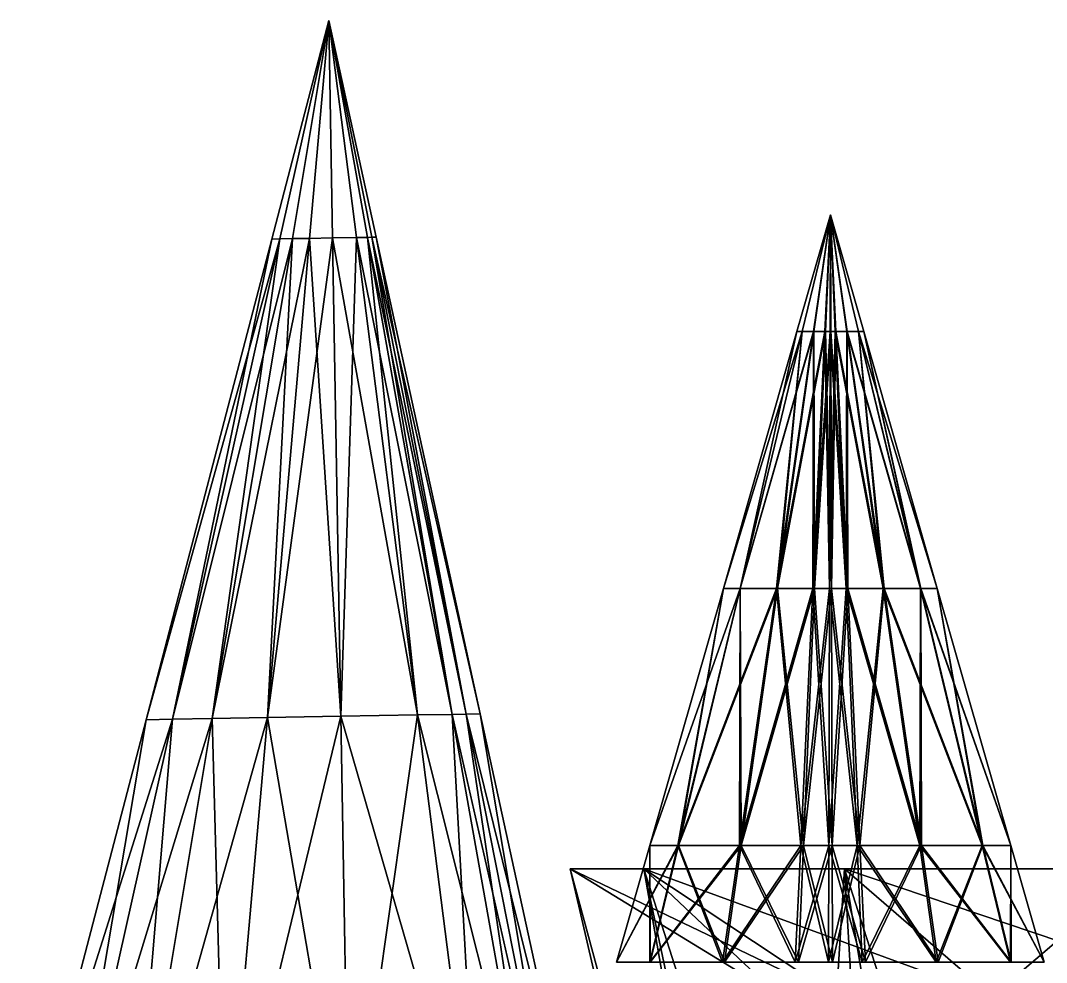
# Model space of a CAD drawing. Header units: metres. Extents: x -1.27 to 1.27, y -2.5 to 2.56.
# Drawn here: x -1.191 to -0.368, y 1.8 to 2.556 of the extents above; entities that cross this region are included whole.
import ezdxf

# ---------------------------------------------------------------- set-up
doc = ezdxf.new("R2010")
doc.units = ezdxf.units.M

msp = doc.modelspace()

# ---------------------------------------------------------------- linework, layer by layer
at = {"layer": 'Body'}
for points in [[(-0.50977, 0.83984, 0), (-0.75, 1.875, 0), (-0.69082, 1.875, 0.29121)], [(-0.46954, 0.83984, -0.19793), (-0.75, 1.875, 0), (-0.50977, 0.83984, 0)], [(-0.46954, 0.83984, -0.19793), (-0.69082, 1.875, -0.29121), (-0.75, 1.875, 0)], [(-0.75, 1.875, 0), (-0.53611, 1.77246, 0.22599), (-0.69082, 1.875, 0.29121)], [(-0.75, 1.875, 0), (-0.58203, 1.77246, 0), (-0.53611, 1.77246, 0.22599)], [(-0.69082, 1.875, -0.29121), (-0.58203, 1.77246, 0), (-0.75, 1.875, 0)], [(-0.46954, 0.83984, 0.19793), (-0.69082, 1.875, 0.29121), (-0.52969, 1.875, 0.52969)], [(-0.50977, 0.83984, 0), (-0.69082, 1.875, 0.29121), (-0.46954, 0.83984, 0.19793)], [(-0.36002, 0.83984, -0.36002), (-0.69082, 1.875, -0.29121), (-0.46954, 0.83984, -0.19793)], [(-0.36002, 0.83984, -0.36002), (-0.52969, 1.875, -0.52969), (-0.69082, 1.875, -0.29121)], [(-0.69082, 1.875, 0.29121), (-0.41106, 1.77246, 0.41106), (-0.52969, 1.875, 0.52969)], [(-0.69082, 1.875, 0.29121), (-0.53611, 1.77246, 0.22599), (-0.41106, 1.77246, 0.41106)], [(-0.69082, 1.875, -0.29121), (-0.53611, 1.77246, -0.22599), (-0.58203, 1.77246, 0)], [(-0.52969, 1.875, -0.52969), (-0.53611, 1.77246, -0.22599), (-0.69082, 1.875, -0.29121)], [(-0.52969, 1.875, -0.52969), (-0.41106, 1.77246, -0.41106), (-0.53611, 1.77246, -0.22599)], [(-0.36002, 0.83984, 0.36002), (-0.52969, 1.875, 0.52969), (-0.29121, 1.875, 0.69082)], [(-0.46954, 0.83984, 0.19793), (-0.52969, 1.875, 0.52969), (-0.36002, 0.83984, 0.36002)], [(-0.19793, 0.83984, -0.46954), (-0.52969, 1.875, -0.52969), (-0.36002, 0.83984, -0.36002)], [(-0.19793, 0.83984, -0.46954), (-0.29121, 1.875, -0.69082), (-0.52969, 1.875, -0.52969)], [(-0.52969, 1.875, 0.52969), (-0.22599, 1.77246, 0.53611), (-0.29121, 1.875, 0.69082)], [(-0.52969, 1.875, 0.52969), (-0.41106, 1.77246, 0.41106), (-0.22599, 1.77246, 0.53611)], [(-0.29121, 1.875, -0.69082), (-0.41106, 1.77246, -0.41106), (-0.52969, 1.875, -0.52969)], [(-0.29121, 1.875, -0.69082), (-0.22599, 1.77246, -0.53611), (-0.41106, 1.77246, -0.41106)]]:
    msp.add_3dface(points, dxfattribs=at)
at = {"layer": 'Side arm thing'}
for points in [[(-0.98947, 2.3805, 0), (-0.94365, 2.55588, 0), (-0.98282, 2.38061, 0.02736)], [(-0.98947, 2.3805, 0), (-0.94365, 2.55588, 0), (-0.94365, 2.55588, 0)], [(-0.98282, 2.38061, -0.02735), (-0.94365, 2.55588, 0), (-0.98947, 2.3805, 0)], [(-0.98282, 2.38061, 0.02736), (-0.94365, 2.55588, 0), (-0.97289, 2.38079, 0.05221)], [(-0.98282, 2.38061, 0.02736), (-0.94365, 2.55588, 0), (-0.94365, 2.55588, 0)], [(-0.98282, 2.38061, -0.02735), (-0.94365, 2.55588, 0), (-0.94365, 2.55588, 0)], [(-0.97289, 2.38079, -0.05221), (-0.94365, 2.55588, 0), (-0.98282, 2.38061, -0.02735)], [(-0.97289, 2.38079, 0.05221), (-0.94365, 2.55588, 0), (-0.95904, 2.38103, 0.06873)], [(-0.97289, 2.38079, 0.05221), (-0.94365, 2.55588, 0), (-0.94365, 2.55588, 0)], [(-0.97289, 2.38079, -0.05221), (-0.94365, 2.55588, 0), (-0.94365, 2.55588, 0)], [(-0.95904, 2.38103, -0.06873), (-0.94365, 2.55588, 0), (-0.97289, 2.38079, -0.05221)], [(-0.95904, 2.38103, 0.06873), (-0.94365, 2.55588, 0), (-0.9406, 2.38135, 0.07109)], [(-0.95904, 2.38103, 0.06873), (-0.94365, 2.55588, 0), (-0.94365, 2.55588, 0)], [(-0.95904, 2.38103, -0.06873), (-0.94365, 2.55588, 0), (-0.94365, 2.55588, 0)], [(-0.9406, 2.38135, -0.07109), (-0.94365, 2.55588, 0), (-0.95904, 2.38103, -0.06873)], [(-0.92141, 2.38169, -0.05374), (-0.94365, 2.55588, 0), (-0.9406, 2.38135, -0.07109)], [(-0.92141, 2.38169, -0.05374), (-0.94365, 2.55588, 0), (-0.94365, 2.55588, 0)], [(-0.91268, 2.38184, -0.03888), (-0.94365, 2.55588, 0), (-0.92141, 2.38169, -0.05374)], [(-0.91268, 2.38184, -0.03888), (-0.94365, 2.55588, 0), (-0.94365, 2.55588, 0)], [(-0.90919, 2.3819, -0.02236), (-0.94365, 2.55588, 0), (-0.91268, 2.38184, -0.03888)], [(-0.90919, 2.3819, -0.02236), (-0.94365, 2.55588, 0), (-0.94365, 2.55588, 0)], [(-0.9057, 2.38196, 0), (-0.94365, 2.55588, 0), (-0.90919, 2.3819, -0.02236)], [(-0.9057, 2.38196, 0), (-0.94365, 2.55588, 0), (-0.94365, 2.55588, 0)], [(-0.90919, 2.3819, 0.02236), (-0.94365, 2.55588, 0), (-0.9057, 2.38196, 0)], [(-0.90919, 2.3819, 0.02236), (-0.94365, 2.55588, 0), (-0.94365, 2.55588, 0)], [(-0.91268, 2.38184, 0.03888), (-0.94365, 2.55588, 0), (-0.90919, 2.3819, 0.02236)], [(-0.91268, 2.38184, 0.03888), (-0.94365, 2.55588, 0), (-0.94365, 2.55588, 0)], [(-0.92141, 2.38169, 0.05374), (-0.94365, 2.55588, 0), (-0.91268, 2.38184, 0.03888)], [(-0.92141, 2.38169, 0.05374), (-0.94365, 2.55588, 0), (-0.94365, 2.55588, 0)], [(-0.9406, 2.38135, 0.07109), (-0.94365, 2.55588, 0), (-0.92141, 2.38169, 0.05374)], [(-0.9406, 2.38135, 0.07109), (-0.94365, 2.55588, 0), (-0.94365, 2.55588, 0)], [(-0.9406, 2.38135, -0.07109), (-0.94365, 2.55588, 0), (-0.94365, 2.55588, 0)], [(-1.09029, 1.99465, 0), (-0.98282, 2.38061, 0.02736), (-1.06899, 1.99502, 0.08753)], [(-1.09029, 1.99465, 0), (-0.98947, 2.3805, 0), (-0.98282, 2.38061, 0.02736)], [(-1.06899, 1.99502, -0.08753), (-0.98947, 2.3805, 0), (-1.09029, 1.99465, 0)], [(-1.06899, 1.99502, 0.08753), (-0.97289, 2.38079, 0.05221), (-1.03723, 1.99557, 0.16707)], [(-1.06899, 1.99502, 0.08753), (-0.98282, 2.38061, 0.02736), (-0.97289, 2.38079, 0.05221)], [(-1.06899, 1.99502, -0.08753), (-0.98282, 2.38061, -0.02735), (-0.98947, 2.3805, 0)], [(-1.03723, 1.99557, -0.16707), (-0.98282, 2.38061, -0.02735), (-1.06899, 1.99502, -0.08753)], [(-1.03723, 1.99557, 0.16707), (-0.95904, 2.38103, 0.06873), (-0.9929, 1.99635, 0.21995)], [(-1.03723, 1.99557, 0.16707), (-0.97289, 2.38079, 0.05221), (-0.95904, 2.38103, 0.06873)], [(-1.03723, 1.99557, -0.16707), (-0.97289, 2.38079, -0.05221), (-0.98282, 2.38061, -0.02735)], [(-0.9929, 1.99635, -0.21995), (-0.97289, 2.38079, -0.05221), (-1.03723, 1.99557, -0.16707)], [(-0.9929, 1.99635, 0.21995), (-0.9406, 2.38135, 0.07109), (-0.9339, 1.99738, 0.2275)], [(-0.9929, 1.99635, 0.21995), (-0.95904, 2.38103, 0.06873), (-0.9406, 2.38135, 0.07109)], [(-0.9929, 1.99635, -0.21995), (-0.95904, 2.38103, -0.06873), (-0.97289, 2.38079, -0.05221)], [(-0.9339, 1.99738, -0.2275), (-0.95904, 2.38103, -0.06873), (-0.9929, 1.99635, -0.21995)], [(-0.9339, 1.99738, -0.2275), (-0.9406, 2.38135, -0.07109), (-0.95904, 2.38103, -0.06873)], [(-0.87247, 1.99845, -0.17196), (-0.92141, 2.38169, -0.05374), (-0.9406, 2.38135, -0.07109)], [(-0.9339, 1.99738, 0.2275), (-0.9406, 2.38135, 0.07109), (-0.92141, 2.38169, 0.05374)], [(-0.87247, 1.99845, -0.17196), (-0.9406, 2.38135, -0.07109), (-0.9339, 1.99738, -0.2275)], [(-0.9339, 1.99738, 0.2275), (-0.92141, 2.38169, 0.05374), (-0.87247, 1.99845, 0.17196)], [(-0.84454, 1.99894, -0.12441), (-0.91268, 2.38184, -0.03888), (-0.92141, 2.38169, -0.05374)], [(-0.87247, 1.99845, 0.17196), (-0.92141, 2.38169, 0.05374), (-0.91268, 2.38184, 0.03888)], [(-0.84454, 1.99894, -0.12441), (-0.92141, 2.38169, -0.05374), (-0.87247, 1.99845, -0.17196)], [(-0.83337, 1.99913, -0.07154), (-0.90919, 2.3819, -0.02236), (-0.91268, 2.38184, -0.03888)], [(-0.84454, 1.99894, 0.12441), (-0.91268, 2.38184, 0.03888), (-0.90919, 2.3819, 0.02236)], [(-0.83337, 1.99913, -0.07154), (-0.91268, 2.38184, -0.03888), (-0.84454, 1.99894, -0.12441)], [(-0.87247, 1.99845, 0.17196), (-0.91268, 2.38184, 0.03888), (-0.84454, 1.99894, 0.12441)], [(-0.8222, 1.99933, 0), (-0.9057, 2.38196, 0), (-0.90919, 2.3819, -0.02236)], [(-0.83337, 1.99913, 0.07154), (-0.90919, 2.3819, 0.02236), (-0.9057, 2.38196, 0)], [(-0.8222, 1.99933, 0), (-0.90919, 2.3819, -0.02236), (-0.83337, 1.99913, -0.07154)], [(-0.84454, 1.99894, 0.12441), (-0.90919, 2.3819, 0.02236), (-0.83337, 1.99913, 0.07154)], [(-0.83337, 1.99913, 0.07154), (-0.9057, 2.38196, 0), (-0.8222, 1.99933, 0)], [(-1.1911, 1.60879, 0), (-1.06899, 1.99502, 0.08753), (-1.15516, 1.60942, 0.14771)], [(-1.1911, 1.60879, 0), (-1.09029, 1.99465, 0), (-1.06899, 1.99502, 0.08753)], [(-1.15516, 1.60942, -0.14771), (-1.09029, 1.99465, 0), (-1.1911, 1.60879, 0)], [(-1.15516, 1.60942, 0.14771), (-1.03723, 1.99557, 0.16707), (-1.10156, 1.61036, 0.28193)], [(-1.15516, 1.60942, 0.14771), (-1.06899, 1.99502, 0.08753), (-1.03723, 1.99557, 0.16707)], [(-1.15516, 1.60942, -0.14771), (-1.06899, 1.99502, -0.08753), (-1.09029, 1.99465, 0)], [(-1.10156, 1.61036, -0.28193), (-1.06899, 1.99502, -0.08753), (-1.15516, 1.60942, -0.14771)], [(-1.10156, 1.61036, 0.28193), (-0.9929, 1.99635, 0.21995), (-1.02675, 1.61166, 0.37116)], [(-1.10156, 1.61036, 0.28193), (-1.03723, 1.99557, 0.16707), (-0.9929, 1.99635, 0.21995)], [(-1.10156, 1.61036, -0.28193), (-1.03723, 1.99557, -0.16707), (-1.06899, 1.99502, -0.08753)], [(-1.02675, 1.61166, -0.37116), (-1.03723, 1.99557, -0.16707), (-1.10156, 1.61036, -0.28193)], [(-1.02675, 1.61166, -0.37116), (-0.9929, 1.99635, -0.21995), (-1.03723, 1.99557, -0.16707)], [(-1.02675, 1.61166, 0.37116), (-0.9339, 1.99738, 0.2275), (-0.9272, 1.6134, 0.38391)], [(-1.02675, 1.61166, 0.37116), (-0.9929, 1.99635, 0.21995), (-0.9339, 1.99738, 0.2275)], [(-0.9272, 1.6134, -0.38391), (-0.9929, 1.99635, -0.21995), (-1.02675, 1.61166, -0.37116)], [(-0.9272, 1.6134, -0.38391), (-0.9339, 1.99738, -0.2275), (-0.9929, 1.99635, -0.21995)], [(-0.82353, 1.61521, -0.29018), (-0.87247, 1.99845, -0.17196), (-0.9339, 1.99738, -0.2275)], [(-0.9272, 1.6134, 0.38391), (-0.9339, 1.99738, 0.2275), (-0.87247, 1.99845, 0.17196)], [(-0.82353, 1.61521, -0.29018), (-0.9339, 1.99738, -0.2275), (-0.9272, 1.6134, -0.38391)], [(-0.9272, 1.6134, 0.38391), (-0.87247, 1.99845, 0.17196), (-0.82353, 1.61521, 0.29018)], [(-0.7764, 1.61603, -0.20995), (-0.84454, 1.99894, -0.12441), (-0.87247, 1.99845, -0.17196)], [(-0.82353, 1.61521, 0.29018), (-0.87247, 1.99845, 0.17196), (-0.84454, 1.99894, 0.12441)], [(-0.7764, 1.61603, -0.20995), (-0.87247, 1.99845, -0.17196), (-0.82353, 1.61521, -0.29018)], [(-0.75755, 1.61636, -0.12072), (-0.83337, 1.99913, -0.07154), (-0.84454, 1.99894, -0.12441)], [(-0.7764, 1.61603, 0.20995), (-0.84454, 1.99894, 0.12441), (-0.83337, 1.99913, 0.07154)], [(-0.75755, 1.61636, -0.12072), (-0.84454, 1.99894, -0.12441), (-0.7764, 1.61603, -0.20995)], [(-0.82353, 1.61521, 0.29018), (-0.84454, 1.99894, 0.12441), (-0.7764, 1.61603, 0.20995)], [(-0.7387, 1.61669, 0), (-0.8222, 1.99933, 0), (-0.83337, 1.99913, -0.07154)], [(-0.75755, 1.61636, 0.12072), (-0.83337, 1.99913, 0.07154), (-0.8222, 1.99933, 0)], [(-0.7387, 1.61669, 0), (-0.83337, 1.99913, -0.07154), (-0.75755, 1.61636, -0.12072)], [(-0.7764, 1.61603, 0.20995), (-0.83337, 1.99913, 0.07154), (-0.75755, 1.61636, 0.12072)], [(-0.75755, 1.61636, 0.12072), (-0.8222, 1.99933, 0), (-0.7387, 1.61669, 0)]]:
    msp.add_3dface(points, dxfattribs=at)
at = {"layer": 'Spiky thing 1'}
for points in [[(-0.541, 2.4, 0.313), (-0.56781, 2.30625, 0.29781), (-0.56358, 2.30625, 0.29537)], [(-0.541, 2.4, 0.313), (-0.56781, 2.30625, 0.29781), (-0.541, 2.4, 0.313)], [(-0.541, 2.4, 0.313), (-0.56366, 2.30625, 0.305), (-0.56781, 2.30625, 0.29781)], [(-0.541, 2.4, 0.313), (-0.56366, 2.30625, 0.305), (-0.541, 2.4, 0.313)], [(-0.541, 2.4, 0.313), (-0.55453, 2.30625, 0.32081), (-0.56366, 2.30625, 0.305)], [(-0.541, 2.4, 0.313), (-0.56358, 2.30625, 0.29537), (-0.55428, 2.30625, 0.29)], [(-0.541, 2.4, 0.313), (-0.56358, 2.30625, 0.29537), (-0.541, 2.4, 0.313)], [(-0.541, 2.4, 0.313), (-0.55453, 2.30625, 0.32081), (-0.541, 2.4, 0.313)], [(-0.541, 2.4, 0.313), (-0.5454, 2.30625, 0.33663), (-0.55453, 2.30625, 0.32081)], [(-0.541, 2.4, 0.313), (-0.55428, 2.30625, 0.29), (-0.54498, 2.30625, 0.28463)], [(-0.541, 2.4, 0.313), (-0.55428, 2.30625, 0.29), (-0.541, 2.4, 0.313)], [(-0.541, 2.4, 0.313), (-0.5454, 2.30625, 0.33663), (-0.541, 2.4, 0.313)], [(-0.541, 2.4, 0.313), (-0.54125, 2.30625, 0.34382), (-0.5454, 2.30625, 0.33663)], [(-0.541, 2.4, 0.313), (-0.54498, 2.30625, 0.28463), (-0.54075, 2.30625, 0.28218)], [(-0.541, 2.4, 0.313), (-0.54498, 2.30625, 0.28463), (-0.541, 2.4, 0.313)], [(-0.541, 2.4, 0.313), (-0.54125, 2.30625, 0.34382), (-0.541, 2.4, 0.313)], [(-0.541, 2.4, 0.313), (-0.53702, 2.30625, 0.34138), (-0.54125, 2.30625, 0.34382)], [(-0.541, 2.4, 0.313), (-0.54075, 2.30625, 0.28218), (-0.541, 2.4, 0.313)], [(-0.541, 2.4, 0.313), (-0.53702, 2.30625, 0.34138), (-0.541, 2.4, 0.313)], [(-0.541, 2.4, 0.313), (-0.52772, 2.30625, 0.336), (-0.53702, 2.30625, 0.34138)], [(-0.541, 2.4, 0.313), (-0.52772, 2.30625, 0.336), (-0.541, 2.4, 0.313)], [(-0.541, 2.4, 0.313), (-0.51842, 2.30625, 0.33063), (-0.52772, 2.30625, 0.336)], [(-0.541, 2.4, 0.313), (-0.51842, 2.30625, 0.33063), (-0.541, 2.4, 0.313)], [(-0.541, 2.4, 0.313), (-0.51419, 2.30625, 0.32819), (-0.51842, 2.30625, 0.33063)], [(-0.541, 2.4, 0.313), (-0.51419, 2.30625, 0.32819), (-0.541, 2.4, 0.313)], [(-0.541, 2.4, 0.313), (-0.51834, 2.30625, 0.321), (-0.51419, 2.30625, 0.32819)], [(-0.541, 2.4, 0.313), (-0.51834, 2.30625, 0.321), (-0.541, 2.4, 0.313)], [(-0.541, 2.4, 0.313), (-0.52747, 2.30625, 0.30519), (-0.51834, 2.30625, 0.321)], [(-0.541, 2.4, 0.313), (-0.52747, 2.30625, 0.30519), (-0.541, 2.4, 0.313)], [(-0.541, 2.4, 0.313), (-0.5366, 2.30625, 0.28937), (-0.52747, 2.30625, 0.30519)], [(-0.541, 2.4, 0.313), (-0.5366, 2.30625, 0.28937), (-0.541, 2.4, 0.313)], [(-0.541, 2.4, 0.313), (-0.54075, 2.30625, 0.28218), (-0.5366, 2.30625, 0.28937)], [(-0.56781, 2.30625, 0.29781), (-0.6268, 2.1, 0.26439), (-0.61327, 2.1, 0.25658)], [(-0.56366, 2.30625, 0.305), (-0.6268, 2.1, 0.26439), (-0.56781, 2.30625, 0.29781)], [(-0.56366, 2.30625, 0.305), (-0.61352, 2.1, 0.28739), (-0.6268, 2.1, 0.26439)], [(-0.55453, 2.30625, 0.32081), (-0.61352, 2.1, 0.28739), (-0.56366, 2.30625, 0.305)], [(-0.55453, 2.30625, 0.32081), (-0.5843, 2.1, 0.338), (-0.61352, 2.1, 0.28739)], [(-0.56358, 2.30625, 0.29537), (-0.61327, 2.1, 0.25658), (-0.5835, 2.1, 0.23939)], [(-0.56781, 2.30625, 0.29781), (-0.61327, 2.1, 0.25658), (-0.56358, 2.30625, 0.29537)], [(-0.5454, 2.30625, 0.33663), (-0.5843, 2.1, 0.338), (-0.55453, 2.30625, 0.32081)], [(-0.5454, 2.30625, 0.33663), (-0.55508, 2.1, 0.38861), (-0.5843, 2.1, 0.338)], [(-0.55428, 2.30625, 0.29), (-0.5835, 2.1, 0.23939), (-0.55373, 2.1, 0.2222)], [(-0.56358, 2.30625, 0.29537), (-0.5835, 2.1, 0.23939), (-0.55428, 2.30625, 0.29)], [(-0.54125, 2.30625, 0.34382), (-0.55508, 2.1, 0.38861), (-0.5454, 2.30625, 0.33663)], [(-0.54125, 2.30625, 0.34382), (-0.5418, 2.1, 0.41161), (-0.55508, 2.1, 0.38861)], [(-0.55428, 2.30625, 0.29), (-0.55373, 2.1, 0.2222), (-0.54498, 2.30625, 0.28463)], [(-0.54498, 2.30625, 0.28463), (-0.55373, 2.1, 0.2222), (-0.5402, 2.1, 0.21439)], [(-0.54498, 2.30625, 0.28463), (-0.5402, 2.1, 0.21439), (-0.54075, 2.30625, 0.28218)], [(-0.53702, 2.30625, 0.34138), (-0.5418, 2.1, 0.41161), (-0.54125, 2.30625, 0.34382)], [(-0.53702, 2.30625, 0.34138), (-0.52827, 2.1, 0.4038), (-0.5418, 2.1, 0.41161)], [(-0.54075, 2.30625, 0.28218), (-0.52692, 2.1, 0.23739), (-0.5366, 2.30625, 0.28937)], [(-0.54075, 2.30625, 0.28218), (-0.5402, 2.1, 0.21439), (-0.52692, 2.1, 0.23739)], [(-0.52772, 2.30625, 0.336), (-0.52827, 2.1, 0.4038), (-0.53702, 2.30625, 0.34138)], [(-0.5366, 2.30625, 0.28937), (-0.4977, 2.1, 0.288), (-0.52747, 2.30625, 0.30519)], [(-0.5366, 2.30625, 0.28937), (-0.52692, 2.1, 0.23739), (-0.4977, 2.1, 0.288)], [(-0.52772, 2.30625, 0.336), (-0.4985, 2.1, 0.38661), (-0.52827, 2.1, 0.4038)], [(-0.51842, 2.30625, 0.33063), (-0.4985, 2.1, 0.38661), (-0.52772, 2.30625, 0.336)], [(-0.52747, 2.30625, 0.30519), (-0.46848, 2.1, 0.33861), (-0.51834, 2.30625, 0.321)], [(-0.52747, 2.30625, 0.30519), (-0.4977, 2.1, 0.288), (-0.46848, 2.1, 0.33861)], [(-0.51842, 2.30625, 0.33063), (-0.46873, 2.1, 0.36943), (-0.4985, 2.1, 0.38661)], [(-0.51419, 2.30625, 0.32819), (-0.46873, 2.1, 0.36943), (-0.51842, 2.30625, 0.33063)], [(-0.51834, 2.30625, 0.321), (-0.4552, 2.1, 0.36161), (-0.51419, 2.30625, 0.32819)], [(-0.51834, 2.30625, 0.321), (-0.46848, 2.1, 0.33861), (-0.4552, 2.1, 0.36161)], [(-0.51419, 2.30625, 0.32819), (-0.4552, 2.1, 0.36161), (-0.46873, 2.1, 0.36943)], [(-0.6268, 2.1, 0.26439), (-0.68579, 1.89375, 0.23097), (-0.66295, 1.89375, 0.21778)], [(-0.61352, 2.1, 0.28739), (-0.68579, 1.89375, 0.23097), (-0.6268, 2.1, 0.26439)], [(-0.61352, 2.1, 0.28739), (-0.66338, 1.89375, 0.26979), (-0.68579, 1.89375, 0.23097)], [(-0.5843, 2.1, 0.338), (-0.66338, 1.89375, 0.26979), (-0.61352, 2.1, 0.28739)], [(-0.5843, 2.1, 0.338), (-0.61407, 1.89375, 0.35519), (-0.66338, 1.89375, 0.26979)], [(-0.61327, 2.1, 0.25658), (-0.66295, 1.89375, 0.21778), (-0.61272, 1.89375, 0.18878)], [(-0.6268, 2.1, 0.26439), (-0.66295, 1.89375, 0.21778), (-0.61327, 2.1, 0.25658)], [(-0.55508, 2.1, 0.38861), (-0.61407, 1.89375, 0.35519), (-0.5843, 2.1, 0.338)], [(-0.55508, 2.1, 0.38861), (-0.56476, 1.89375, 0.44059), (-0.61407, 1.89375, 0.35519)], [(-0.61327, 2.1, 0.25658), (-0.61272, 1.89375, 0.18878), (-0.5835, 2.1, 0.23939)], [(-0.5835, 2.1, 0.23939), (-0.61272, 1.89375, 0.18878), (-0.56248, 1.89375, 0.15978)], [(-0.5835, 2.1, 0.23939), (-0.56248, 1.89375, 0.15978), (-0.55373, 2.1, 0.2222)], [(-0.5418, 2.1, 0.41161), (-0.56476, 1.89375, 0.44059), (-0.55508, 2.1, 0.38861)], [(-0.5418, 2.1, 0.41161), (-0.54235, 1.89375, 0.47941), (-0.56476, 1.89375, 0.44059)], [(-0.55373, 2.1, 0.2222), (-0.56248, 1.89375, 0.15978), (-0.53965, 1.89375, 0.14659)], [(-0.55373, 2.1, 0.2222), (-0.53965, 1.89375, 0.14659), (-0.5402, 2.1, 0.21439)], [(-0.52827, 2.1, 0.4038), (-0.54235, 1.89375, 0.47941), (-0.5418, 2.1, 0.41161)], [(-0.52827, 2.1, 0.4038), (-0.51952, 1.89375, 0.46622), (-0.54235, 1.89375, 0.47941)], [(-0.5402, 2.1, 0.21439), (-0.51724, 1.89375, 0.18541), (-0.52692, 2.1, 0.23739)], [(-0.5402, 2.1, 0.21439), (-0.53965, 1.89375, 0.14659), (-0.51724, 1.89375, 0.18541)], [(-0.4985, 2.1, 0.38661), (-0.51952, 1.89375, 0.46622), (-0.52827, 2.1, 0.4038)], [(-0.52692, 2.1, 0.23739), (-0.46793, 1.89375, 0.27081), (-0.4977, 2.1, 0.288)], [(-0.52692, 2.1, 0.23739), (-0.51724, 1.89375, 0.18541), (-0.46793, 1.89375, 0.27081)], [(-0.4985, 2.1, 0.38661), (-0.46928, 1.89375, 0.43722), (-0.51952, 1.89375, 0.46622)], [(-0.46873, 2.1, 0.36943), (-0.46928, 1.89375, 0.43722), (-0.4985, 2.1, 0.38661)], [(-0.4977, 2.1, 0.288), (-0.41862, 1.89375, 0.35621), (-0.46848, 2.1, 0.33861)], [(-0.4977, 2.1, 0.288), (-0.46793, 1.89375, 0.27081), (-0.41862, 1.89375, 0.35621)], [(-0.46873, 2.1, 0.36943), (-0.41904, 1.89375, 0.40822), (-0.46928, 1.89375, 0.43722)], [(-0.4552, 2.1, 0.36161), (-0.41904, 1.89375, 0.40822), (-0.46873, 2.1, 0.36943)], [(-0.46848, 2.1, 0.33861), (-0.39621, 1.89375, 0.39503), (-0.4552, 2.1, 0.36161)], [(-0.46848, 2.1, 0.33861), (-0.41862, 1.89375, 0.35621), (-0.39621, 1.89375, 0.39503)], [(-0.4552, 2.1, 0.36161), (-0.39621, 1.89375, 0.39503), (-0.41904, 1.89375, 0.40822)], [(-0.68579, 1.89375, 0.23097), (-0.7126, 1.8, 0.21578), (-0.68554, 1.8, 0.20015)], [(-0.66338, 1.89375, 0.26979), (-0.7126, 1.8, 0.21578), (-0.68579, 1.89375, 0.23097)], [(-0.66338, 1.89375, 0.26979), (-0.68604, 1.8, 0.26178), (-0.7126, 1.8, 0.21578)], [(-0.61407, 1.89375, 0.35519), (-0.68604, 1.8, 0.26178), (-0.66338, 1.89375, 0.26979)], [(-0.61407, 1.89375, 0.35519), (-0.6276, 1.8, 0.363), (-0.68604, 1.8, 0.26178)], [(-0.68579, 1.89375, 0.23097), (-0.68554, 1.8, 0.20015), (-0.66295, 1.89375, 0.21778)], [(-0.66295, 1.89375, 0.21778), (-0.68554, 1.8, 0.20015), (-0.626, 1.8, 0.16578)], [(-0.66295, 1.89375, 0.21778), (-0.626, 1.8, 0.16578), (-0.61272, 1.89375, 0.18878)], [(-0.56476, 1.89375, 0.44059), (-0.6276, 1.8, 0.363), (-0.61407, 1.89375, 0.35519)], [(-0.56476, 1.89375, 0.44059), (-0.56916, 1.8, 0.46422), (-0.6276, 1.8, 0.363)], [(-0.61272, 1.89375, 0.18878), (-0.626, 1.8, 0.16578), (-0.56646, 1.8, 0.1314)], [(-0.61272, 1.89375, 0.18878), (-0.56646, 1.8, 0.1314), (-0.56248, 1.89375, 0.15978)], [(-0.54235, 1.89375, 0.47941), (-0.56916, 1.8, 0.46422), (-0.56476, 1.89375, 0.44059)], [(-0.54235, 1.89375, 0.47941), (-0.5426, 1.8, 0.51022), (-0.56916, 1.8, 0.46422)], [(-0.56248, 1.89375, 0.15978), (-0.56646, 1.8, 0.1314), (-0.5394, 1.8, 0.11578)], [(-0.56248, 1.89375, 0.15978), (-0.5394, 1.8, 0.11578), (-0.53965, 1.89375, 0.14659)], [(-0.51952, 1.89375, 0.46622), (-0.5426, 1.8, 0.51022), (-0.54235, 1.89375, 0.47941)], [(-0.51952, 1.89375, 0.46622), (-0.51554, 1.8, 0.4946), (-0.5426, 1.8, 0.51022)], [(-0.53965, 1.89375, 0.14659), (-0.51283, 1.8, 0.16178), (-0.51724, 1.89375, 0.18541)], [(-0.53965, 1.89375, 0.14659), (-0.5394, 1.8, 0.11578), (-0.51283, 1.8, 0.16178)], [(-0.46928, 1.89375, 0.43722), (-0.51554, 1.8, 0.4946), (-0.51952, 1.89375, 0.46622)], [(-0.51724, 1.89375, 0.18541), (-0.4544, 1.8, 0.263), (-0.46793, 1.89375, 0.27081)], [(-0.51724, 1.89375, 0.18541), (-0.51283, 1.8, 0.16178), (-0.4544, 1.8, 0.263)], [(-0.46928, 1.89375, 0.43722), (-0.456, 1.8, 0.46022), (-0.51554, 1.8, 0.4946)], [(-0.41904, 1.89375, 0.40822), (-0.456, 1.8, 0.46022), (-0.46928, 1.89375, 0.43722)], [(-0.46793, 1.89375, 0.27081), (-0.39596, 1.8, 0.36422), (-0.41862, 1.89375, 0.35621)], [(-0.46793, 1.89375, 0.27081), (-0.4544, 1.8, 0.263), (-0.39596, 1.8, 0.36422)], [(-0.41904, 1.89375, 0.40822), (-0.39646, 1.8, 0.42585), (-0.456, 1.8, 0.46022)], [(-0.39621, 1.89375, 0.39503), (-0.39646, 1.8, 0.42585), (-0.41904, 1.89375, 0.40822)], [(-0.41862, 1.89375, 0.35621), (-0.3694, 1.8, 0.41022), (-0.39621, 1.89375, 0.39503)], [(-0.41862, 1.89375, 0.35621), (-0.39596, 1.8, 0.36422), (-0.3694, 1.8, 0.41022)], [(-0.39621, 1.89375, 0.39503), (-0.3694, 1.8, 0.41022), (-0.39646, 1.8, 0.42585)], [(-0.7126, 1.8, 0.21578), (-0.68604, 1.8, 0.26178), (-0.68554, 1.8, 0.20015)], [(-0.68604, 1.8, 0.26178), (-0.6276, 1.8, 0.363), (-0.68554, 1.8, 0.20015)], [(-0.6276, 1.8, 0.363), (-0.626, 1.8, 0.16578), (-0.68554, 1.8, 0.20015)], [(-0.6276, 1.8, 0.363), (-0.4544, 1.8, 0.263), (-0.626, 1.8, 0.16578)], [(-0.56916, 1.8, 0.46422), (-0.456, 1.8, 0.46022), (-0.6276, 1.8, 0.363)], [(-0.6276, 1.8, 0.363), (-0.456, 1.8, 0.46022), (-0.4544, 1.8, 0.263)], [(-0.626, 1.8, 0.16578), (-0.51283, 1.8, 0.16178), (-0.56646, 1.8, 0.1314)], [(-0.51283, 1.8, 0.16178), (-0.626, 1.8, 0.16578), (-0.4544, 1.8, 0.263)], [(-0.56916, 1.8, 0.46422), (-0.5426, 1.8, 0.51022), (-0.51554, 1.8, 0.4946)], [(-0.51554, 1.8, 0.4946), (-0.456, 1.8, 0.46022), (-0.56916, 1.8, 0.46422)], [(-0.51283, 1.8, 0.16178), (-0.5394, 1.8, 0.11578), (-0.56646, 1.8, 0.1314)], [(-0.4544, 1.8, 0.263), (-0.456, 1.8, 0.46022), (-0.39646, 1.8, 0.42585)], [(-0.39646, 1.8, 0.42585), (-0.39596, 1.8, 0.36422), (-0.4544, 1.8, 0.263)], [(-0.3694, 1.8, 0.41022), (-0.39596, 1.8, 0.36422), (-0.39646, 1.8, 0.42585)]]:
    msp.add_3dface(points, dxfattribs=at)
at = {"layer": 'Spiky thing 3'}
for points in [[(-0.541, 2.4, -0.313), (-0.56781, 2.30625, -0.29781), (-0.56366, 2.30625, -0.305)], [(-0.541, 2.4, -0.313), (-0.56781, 2.30625, -0.29781), (-0.541, 2.4, -0.313)], [(-0.541, 2.4, -0.313), (-0.56358, 2.30625, -0.29537), (-0.56781, 2.30625, -0.29781)], [(-0.541, 2.4, -0.313), (-0.56366, 2.30625, -0.305), (-0.55453, 2.30625, -0.32081)], [(-0.541, 2.4, -0.313), (-0.56366, 2.30625, -0.305), (-0.541, 2.4, -0.313)], [(-0.541, 2.4, -0.313), (-0.56358, 2.30625, -0.29537), (-0.541, 2.4, -0.313)], [(-0.541, 2.4, -0.313), (-0.55428, 2.30625, -0.29), (-0.56358, 2.30625, -0.29537)], [(-0.541, 2.4, -0.313), (-0.55453, 2.30625, -0.32081), (-0.5454, 2.30625, -0.33663)], [(-0.541, 2.4, -0.313), (-0.55453, 2.30625, -0.32081), (-0.541, 2.4, -0.313)], [(-0.541, 2.4, -0.313), (-0.55428, 2.30625, -0.29), (-0.541, 2.4, -0.313)], [(-0.541, 2.4, -0.313), (-0.54498, 2.30625, -0.28462), (-0.55428, 2.30625, -0.29)], [(-0.541, 2.4, -0.313), (-0.5454, 2.30625, -0.33663), (-0.54125, 2.30625, -0.34382)], [(-0.541, 2.4, -0.313), (-0.5454, 2.30625, -0.33663), (-0.541, 2.4, -0.313)], [(-0.541, 2.4, -0.313), (-0.54498, 2.30625, -0.28462), (-0.541, 2.4, -0.313)], [(-0.541, 2.4, -0.313), (-0.54075, 2.30625, -0.28218), (-0.54498, 2.30625, -0.28462)], [(-0.541, 2.4, -0.313), (-0.54125, 2.30625, -0.34382), (-0.53702, 2.30625, -0.34137)], [(-0.541, 2.4, -0.313), (-0.54125, 2.30625, -0.34382), (-0.541, 2.4, -0.313)], [(-0.541, 2.4, -0.313), (-0.51419, 2.30625, -0.32819), (-0.541, 2.4, -0.313)], [(-0.541, 2.4, -0.313), (-0.51842, 2.30625, -0.33063), (-0.51419, 2.30625, -0.32819)], [(-0.541, 2.4, -0.313), (-0.51842, 2.30625, -0.33063), (-0.541, 2.4, -0.313)], [(-0.541, 2.4, -0.313), (-0.52772, 2.30625, -0.336), (-0.51842, 2.30625, -0.33063)], [(-0.541, 2.4, -0.313), (-0.52772, 2.30625, -0.336), (-0.541, 2.4, -0.313)], [(-0.541, 2.4, -0.313), (-0.53702, 2.30625, -0.34137), (-0.52772, 2.30625, -0.336)], [(-0.541, 2.4, -0.313), (-0.53702, 2.30625, -0.34137), (-0.541, 2.4, -0.313)], [(-0.541, 2.4, -0.313), (-0.54075, 2.30625, -0.28218), (-0.541, 2.4, -0.313)], [(-0.541, 2.4, -0.313), (-0.5366, 2.30625, -0.28937), (-0.54075, 2.30625, -0.28218)], [(-0.541, 2.4, -0.313), (-0.5366, 2.30625, -0.28937), (-0.541, 2.4, -0.313)], [(-0.541, 2.4, -0.313), (-0.52747, 2.30625, -0.30519), (-0.5366, 2.30625, -0.28937)], [(-0.541, 2.4, -0.313), (-0.52747, 2.30625, -0.30519), (-0.541, 2.4, -0.313)], [(-0.541, 2.4, -0.313), (-0.51834, 2.30625, -0.321), (-0.52747, 2.30625, -0.30519)], [(-0.541, 2.4, -0.313), (-0.51834, 2.30625, -0.321), (-0.541, 2.4, -0.313)], [(-0.541, 2.4, -0.313), (-0.51419, 2.30625, -0.32819), (-0.51834, 2.30625, -0.321)], [(-0.56781, 2.30625, -0.29781), (-0.6268, 2.1, -0.26439), (-0.61352, 2.1, -0.28739)], [(-0.56358, 2.30625, -0.29537), (-0.6268, 2.1, -0.26439), (-0.56781, 2.30625, -0.29781)], [(-0.56358, 2.30625, -0.29537), (-0.61327, 2.1, -0.25657), (-0.6268, 2.1, -0.26439)], [(-0.56366, 2.30625, -0.305), (-0.61352, 2.1, -0.28739), (-0.5843, 2.1, -0.338)], [(-0.56781, 2.30625, -0.29781), (-0.61352, 2.1, -0.28739), (-0.56366, 2.30625, -0.305)], [(-0.55428, 2.30625, -0.29), (-0.61327, 2.1, -0.25657), (-0.56358, 2.30625, -0.29537)], [(-0.55428, 2.30625, -0.29), (-0.5835, 2.1, -0.23939), (-0.61327, 2.1, -0.25657)], [(-0.55453, 2.30625, -0.32081), (-0.5843, 2.1, -0.338), (-0.55508, 2.1, -0.38861)], [(-0.56366, 2.30625, -0.305), (-0.5843, 2.1, -0.338), (-0.55453, 2.30625, -0.32081)], [(-0.54498, 2.30625, -0.28462), (-0.5835, 2.1, -0.23939), (-0.55428, 2.30625, -0.29)], [(-0.54498, 2.30625, -0.28462), (-0.55373, 2.1, -0.2222), (-0.5835, 2.1, -0.23939)], [(-0.5454, 2.30625, -0.33663), (-0.55508, 2.1, -0.38861), (-0.5418, 2.1, -0.41161)], [(-0.55453, 2.30625, -0.32081), (-0.55508, 2.1, -0.38861), (-0.5454, 2.30625, -0.33663)], [(-0.54075, 2.30625, -0.28218), (-0.55373, 2.1, -0.2222), (-0.54498, 2.30625, -0.28462)], [(-0.54075, 2.30625, -0.28218), (-0.5402, 2.1, -0.21439), (-0.55373, 2.1, -0.2222)], [(-0.5454, 2.30625, -0.33663), (-0.5418, 2.1, -0.41161), (-0.54125, 2.30625, -0.34382)], [(-0.54125, 2.30625, -0.34382), (-0.5418, 2.1, -0.41161), (-0.52827, 2.1, -0.4038)], [(-0.54125, 2.30625, -0.34382), (-0.52827, 2.1, -0.4038), (-0.53702, 2.30625, -0.34137)], [(-0.5366, 2.30625, -0.28937), (-0.5402, 2.1, -0.21439), (-0.54075, 2.30625, -0.28218)], [(-0.5366, 2.30625, -0.28937), (-0.52692, 2.1, -0.23739), (-0.5402, 2.1, -0.21439)], [(-0.53702, 2.30625, -0.34137), (-0.4985, 2.1, -0.38661), (-0.52772, 2.30625, -0.336)], [(-0.53702, 2.30625, -0.34137), (-0.52827, 2.1, -0.4038), (-0.4985, 2.1, -0.38661)], [(-0.52747, 2.30625, -0.30519), (-0.52692, 2.1, -0.23739), (-0.5366, 2.30625, -0.28937)], [(-0.52772, 2.30625, -0.336), (-0.46873, 2.1, -0.36942), (-0.51842, 2.30625, -0.33063)], [(-0.52772, 2.30625, -0.336), (-0.4985, 2.1, -0.38661), (-0.46873, 2.1, -0.36942)], [(-0.52747, 2.30625, -0.30519), (-0.4977, 2.1, -0.288), (-0.52692, 2.1, -0.23739)], [(-0.51834, 2.30625, -0.321), (-0.4977, 2.1, -0.288), (-0.52747, 2.30625, -0.30519)], [(-0.51842, 2.30625, -0.33063), (-0.4552, 2.1, -0.36161), (-0.51419, 2.30625, -0.32819)], [(-0.51842, 2.30625, -0.33063), (-0.46873, 2.1, -0.36942), (-0.4552, 2.1, -0.36161)], [(-0.51834, 2.30625, -0.321), (-0.46848, 2.1, -0.33861), (-0.4977, 2.1, -0.288)], [(-0.51419, 2.30625, -0.32819), (-0.46848, 2.1, -0.33861), (-0.51834, 2.30625, -0.321)], [(-0.51419, 2.30625, -0.32819), (-0.4552, 2.1, -0.36161), (-0.46848, 2.1, -0.33861)], [(-0.6268, 2.1, -0.26439), (-0.68579, 1.89375, -0.23097), (-0.66338, 1.89375, -0.26979)], [(-0.61327, 2.1, -0.25657), (-0.68579, 1.89375, -0.23097), (-0.6268, 2.1, -0.26439)], [(-0.61327, 2.1, -0.25657), (-0.66295, 1.89375, -0.21778), (-0.68579, 1.89375, -0.23097)], [(-0.61352, 2.1, -0.28739), (-0.66338, 1.89375, -0.26979), (-0.61407, 1.89375, -0.35519)], [(-0.6268, 2.1, -0.26439), (-0.66338, 1.89375, -0.26979), (-0.61352, 2.1, -0.28739)], [(-0.5835, 2.1, -0.23939), (-0.66295, 1.89375, -0.21778), (-0.61327, 2.1, -0.25657)], [(-0.5835, 2.1, -0.23939), (-0.61272, 1.89375, -0.18878), (-0.66295, 1.89375, -0.21778)], [(-0.5843, 2.1, -0.338), (-0.61407, 1.89375, -0.35519), (-0.56476, 1.89375, -0.44059)], [(-0.61352, 2.1, -0.28739), (-0.61407, 1.89375, -0.35519), (-0.5843, 2.1, -0.338)], [(-0.55373, 2.1, -0.2222), (-0.61272, 1.89375, -0.18878), (-0.5835, 2.1, -0.23939)], [(-0.55373, 2.1, -0.2222), (-0.56248, 1.89375, -0.15978), (-0.61272, 1.89375, -0.18878)], [(-0.5843, 2.1, -0.338), (-0.56476, 1.89375, -0.44059), (-0.55508, 2.1, -0.38861)], [(-0.55508, 2.1, -0.38861), (-0.56476, 1.89375, -0.44059), (-0.54235, 1.89375, -0.47941)], [(-0.5402, 2.1, -0.21439), (-0.56248, 1.89375, -0.15978), (-0.55373, 2.1, -0.2222)], [(-0.5402, 2.1, -0.21439), (-0.53965, 1.89375, -0.14659), (-0.56248, 1.89375, -0.15978)], [(-0.55508, 2.1, -0.38861), (-0.54235, 1.89375, -0.47941), (-0.5418, 2.1, -0.41161)], [(-0.5418, 2.1, -0.41161), (-0.54235, 1.89375, -0.47941), (-0.51952, 1.89375, -0.46622)], [(-0.5418, 2.1, -0.41161), (-0.51952, 1.89375, -0.46622), (-0.52827, 2.1, -0.4038)], [(-0.52692, 2.1, -0.23739), (-0.53965, 1.89375, -0.14659), (-0.5402, 2.1, -0.21439)], [(-0.52692, 2.1, -0.23739), (-0.51724, 1.89375, -0.18541), (-0.53965, 1.89375, -0.14659)], [(-0.52827, 2.1, -0.4038), (-0.46928, 1.89375, -0.43722), (-0.4985, 2.1, -0.38661)], [(-0.52827, 2.1, -0.4038), (-0.51952, 1.89375, -0.46622), (-0.46928, 1.89375, -0.43722)], [(-0.4977, 2.1, -0.288), (-0.51724, 1.89375, -0.18541), (-0.52692, 2.1, -0.23739)], [(-0.4977, 2.1, -0.288), (-0.46793, 1.89375, -0.27081), (-0.51724, 1.89375, -0.18541)], [(-0.4985, 2.1, -0.38661), (-0.41904, 1.89375, -0.40822), (-0.46873, 2.1, -0.36942)], [(-0.4985, 2.1, -0.38661), (-0.46928, 1.89375, -0.43722), (-0.41904, 1.89375, -0.40822)], [(-0.46848, 2.1, -0.33861), (-0.46793, 1.89375, -0.27081), (-0.4977, 2.1, -0.288)], [(-0.46873, 2.1, -0.36942), (-0.39621, 1.89375, -0.39503), (-0.4552, 2.1, -0.36161)], [(-0.46873, 2.1, -0.36942), (-0.41904, 1.89375, -0.40822), (-0.39621, 1.89375, -0.39503)], [(-0.46848, 2.1, -0.33861), (-0.41862, 1.89375, -0.35621), (-0.46793, 1.89375, -0.27081)], [(-0.4552, 2.1, -0.36161), (-0.41862, 1.89375, -0.35621), (-0.46848, 2.1, -0.33861)], [(-0.4552, 2.1, -0.36161), (-0.39621, 1.89375, -0.39503), (-0.41862, 1.89375, -0.35621)], [(-0.68579, 1.89375, -0.23097), (-0.7126, 1.8, -0.21578), (-0.68604, 1.8, -0.26178)], [(-0.66295, 1.89375, -0.21778), (-0.7126, 1.8, -0.21578), (-0.68579, 1.89375, -0.23097)], [(-0.66295, 1.89375, -0.21778), (-0.68554, 1.8, -0.20015), (-0.7126, 1.8, -0.21578)], [(-0.66338, 1.89375, -0.26979), (-0.68604, 1.8, -0.26178), (-0.6276, 1.8, -0.363)], [(-0.68579, 1.89375, -0.23097), (-0.68604, 1.8, -0.26178), (-0.66338, 1.89375, -0.26979)], [(-0.61272, 1.89375, -0.18878), (-0.68554, 1.8, -0.20015), (-0.66295, 1.89375, -0.21778)], [(-0.61272, 1.89375, -0.18878), (-0.626, 1.8, -0.16578), (-0.68554, 1.8, -0.20015)], [(-0.66338, 1.89375, -0.26979), (-0.6276, 1.8, -0.363), (-0.61407, 1.89375, -0.35519)], [(-0.61407, 1.89375, -0.35519), (-0.6276, 1.8, -0.363), (-0.56916, 1.8, -0.46422)], [(-0.56248, 1.89375, -0.15978), (-0.626, 1.8, -0.16578), (-0.61272, 1.89375, -0.18878)], [(-0.56248, 1.89375, -0.15978), (-0.56646, 1.8, -0.1314), (-0.626, 1.8, -0.16578)], [(-0.61407, 1.89375, -0.35519), (-0.56916, 1.8, -0.46422), (-0.56476, 1.89375, -0.44059)], [(-0.56476, 1.89375, -0.44059), (-0.56916, 1.8, -0.46422), (-0.5426, 1.8, -0.51022)], [(-0.53965, 1.89375, -0.14659), (-0.56646, 1.8, -0.1314), (-0.56248, 1.89375, -0.15978)], [(-0.53965, 1.89375, -0.14659), (-0.5394, 1.8, -0.11578), (-0.56646, 1.8, -0.1314)], [(-0.56476, 1.89375, -0.44059), (-0.5426, 1.8, -0.51022), (-0.54235, 1.89375, -0.47941)], [(-0.54235, 1.89375, -0.47941), (-0.5426, 1.8, -0.51022), (-0.51554, 1.8, -0.4946)], [(-0.54235, 1.89375, -0.47941), (-0.51554, 1.8, -0.4946), (-0.51952, 1.89375, -0.46622)], [(-0.51724, 1.89375, -0.18541), (-0.5394, 1.8, -0.11578), (-0.53965, 1.89375, -0.14659)], [(-0.51724, 1.89375, -0.18541), (-0.51283, 1.8, -0.16178), (-0.5394, 1.8, -0.11578)], [(-0.51952, 1.89375, -0.46622), (-0.456, 1.8, -0.46022), (-0.46928, 1.89375, -0.43722)], [(-0.51952, 1.89375, -0.46622), (-0.51554, 1.8, -0.4946), (-0.456, 1.8, -0.46022)], [(-0.46793, 1.89375, -0.27081), (-0.51283, 1.8, -0.16178), (-0.51724, 1.89375, -0.18541)], [(-0.46793, 1.89375, -0.27081), (-0.4544, 1.8, -0.263), (-0.51283, 1.8, -0.16178)], [(-0.46928, 1.89375, -0.43722), (-0.39646, 1.8, -0.42585), (-0.41904, 1.89375, -0.40822)], [(-0.46928, 1.89375, -0.43722), (-0.456, 1.8, -0.46022), (-0.39646, 1.8, -0.42585)], [(-0.41862, 1.89375, -0.35621), (-0.4544, 1.8, -0.263), (-0.46793, 1.89375, -0.27081)], [(-0.41862, 1.89375, -0.35621), (-0.39596, 1.8, -0.36422), (-0.4544, 1.8, -0.263)], [(-0.41904, 1.89375, -0.40822), (-0.3694, 1.8, -0.41022), (-0.39621, 1.89375, -0.39503)], [(-0.41904, 1.89375, -0.40822), (-0.39646, 1.8, -0.42585), (-0.3694, 1.8, -0.41022)], [(-0.39621, 1.89375, -0.39503), (-0.39596, 1.8, -0.36422), (-0.41862, 1.89375, -0.35621)], [(-0.39621, 1.89375, -0.39503), (-0.3694, 1.8, -0.41022), (-0.39596, 1.8, -0.36422)], [(-0.68604, 1.8, -0.26178), (-0.7126, 1.8, -0.21578), (-0.68554, 1.8, -0.20015)], [(-0.68604, 1.8, -0.26178), (-0.626, 1.8, -0.16578), (-0.6276, 1.8, -0.363)], [(-0.68554, 1.8, -0.20015), (-0.626, 1.8, -0.16578), (-0.68604, 1.8, -0.26178)], [(-0.6276, 1.8, -0.363), (-0.456, 1.8, -0.46022), (-0.51554, 1.8, -0.4946)], [(-0.6276, 1.8, -0.363), (-0.4544, 1.8, -0.263), (-0.456, 1.8, -0.46022)], [(-0.56916, 1.8, -0.46422), (-0.6276, 1.8, -0.363), (-0.51554, 1.8, -0.4946)], [(-0.6276, 1.8, -0.363), (-0.626, 1.8, -0.16578), (-0.4544, 1.8, -0.263)], [(-0.4544, 1.8, -0.263), (-0.626, 1.8, -0.16578), (-0.56646, 1.8, -0.1314)], [(-0.5426, 1.8, -0.51022), (-0.56916, 1.8, -0.46422), (-0.51554, 1.8, -0.4946)], [(-0.5394, 1.8, -0.11578), (-0.51283, 1.8, -0.16178), (-0.56646, 1.8, -0.1314)], [(-0.56646, 1.8, -0.1314), (-0.51283, 1.8, -0.16178), (-0.4544, 1.8, -0.263)], [(-0.456, 1.8, -0.46022), (-0.39596, 1.8, -0.36422), (-0.39646, 1.8, -0.42585)], [(-0.39596, 1.8, -0.36422), (-0.456, 1.8, -0.46022), (-0.4544, 1.8, -0.263)], [(-0.39596, 1.8, -0.36422), (-0.3694, 1.8, -0.41022), (-0.39646, 1.8, -0.42585)]]:
    msp.add_3dface(points, dxfattribs=at)

doc.saveas('drawing.dxf')
